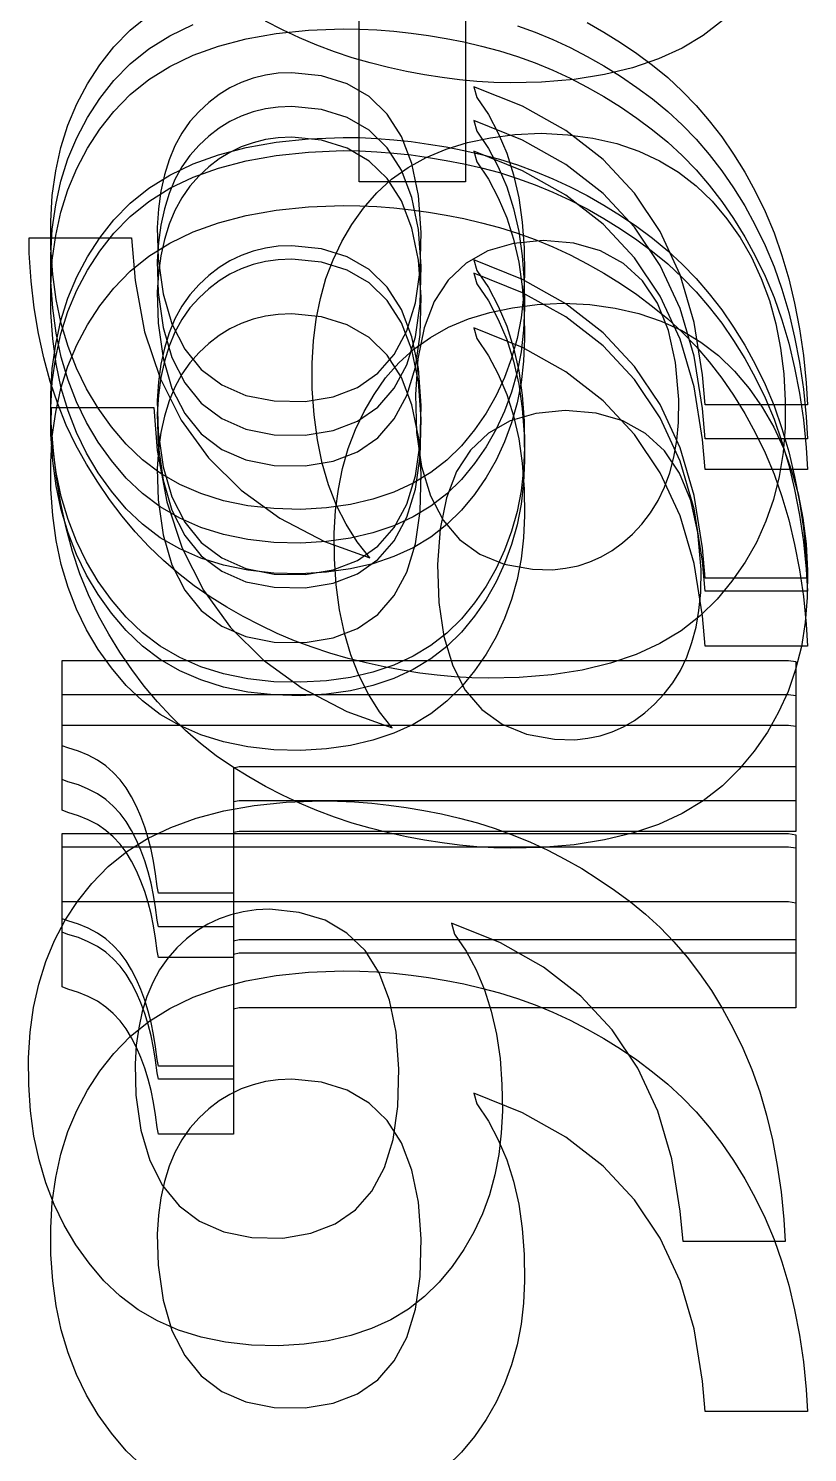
# Model space of a CAD drawing. Extents: x 1 to 47.7, y 0.2 to 35.
# Drawn here: x 38.2419 to 38.3141, y 18.7868 to 18.9189 of the extents above; entities that cross this region are included whole.
import ezdxf

# ---------------------------------------------------------------- set-up
doc = ezdxf.new("R2010")
doc.units = 0
doc.header["$MEASUREMENT"] = 0
for name, color, linetype in [('5_1___24__TARGET_LEDS___12', 7, 'CONTINUOUS'), ('6_2___8__INDEPENDENT_INPUT', 7, 'CONTINUOUS'), ('6_3___8__OPTOISO_INDEPENDE', 7, 'CONTINUOUS'), ('6_4___24__OPTOISO_INDEPEND', 7, 'CONTINUOUS'), ('6_5___8__INDEPENDENT_INPUT', 7, 'CONTINUOUS'), ('6_6___8__INDEPENDENT_INPUT', 7, 'CONTINUOUS'), ('6_7___8__OPTOISO_INDEPENDE', 7, 'CONTINUOUS'), ('6_8___8__OPTOISO_INDEPENDE', 7, 'CONTINUOUS')]:
    doc.layers.add(name, color=color, linetype=linetype)

msp = doc.modelspace()

# ---------------------------------------------------------------- linework, layer by layer
at = {"layer": '5_1___24__TARGET_LEDS___12'}
msp.add_lwpolyline([(38.28725, 18.91914), (38.2889, 18.91854), (38.29052, 18.91786), (38.29212, 18.91712), (38.2937, 18.9163), (38.29526, 18.91542), (38.29679, 18.91446), (38.29831, 18.91343), (38.29978, 18.91235), (38.30118, 18.9112), (38.30253, 18.90995), (38.30381, 18.90862), (38.30503, 18.90721), (38.30619, 18.9057), (38.30729, 18.90411), (38.30832, 18.90243), (38.30929, 18.90066), (38.31021, 18.89878), (38.31104, 18.8968), (38.31177, 18.89472), (38.31241, 18.89255), (38.31295, 18.89028), (38.3134, 18.88791), (38.31376, 18.88544), (38.31402, 18.88288), (38.31413, 18.88085), (38.31363, 18.88085), (38.31259, 18.88085), (38.31117, 18.88085), (38.30956, 18.88085), (38.30793, 18.88085), (38.30645, 18.88085), (38.3053, 18.88085), (38.30466, 18.88085), (38.30439, 18.88364), (38.30362, 18.8885), (38.30232, 18.89293), (38.30047, 18.89692), (38.29809, 18.90047), (38.29518, 18.9036), (38.29172, 18.90628), (38.28772, 18.90854), (38.28319, 18.91036), (38.28347, 18.90936), (38.28455, 18.90777), (38.28547, 18.90605), (38.28625, 18.90419), (38.28688, 18.90219), (38.28736, 18.90007), (38.28769, 18.8978), (38.28787, 18.8954), (38.28791, 18.89295), (38.28782, 18.8909), (38.28759, 18.88892), (38.28721, 18.88701), (38.2867, 18.88518), (38.28605, 18.88341), (38.28526, 18.88172), (38.28433, 18.88009), (38.28327, 18.87854), (38.28206, 18.87706), (38.28071, 18.87573), (38.27921, 18.87458), (38.27756, 18.87359), (38.27578, 18.87276), (38.27384, 18.87211), (38.27176, 18.87163), (38.26953, 18.87132), (38.26716, 18.87117), (38.26464, 18.87124), (38.26224, 18.8715), (38.25999, 18.87197), (38.25789, 18.87262), (38.25593, 18.87347), (38.25412, 18.87452), (38.25246, 18.87576), (38.25095, 18.8772), (38.24959, 18.87882), (38.24835, 18.88053), (38.24727, 18.88235), (38.24635, 18.88426), (38.24557, 18.88628), (38.24494, 18.8884), (38.24447, 18.89063), (38.24415, 18.89296), (38.24398, 18.89539), (38.24396, 18.89788), (38.24411, 18.90027), (38.24443, 18.90254), (38.24491, 18.90472), (38.24556, 18.90679), (38.24637, 18.90876), (38.24736, 18.91063), (38.24851, 18.91239), (38.24983, 18.91405), (38.25134, 18.91561), (38.25307, 18.917), (38.25501, 18.91821), (38.25716, 18.91925)], dxfattribs=at)
for points in [[(38.26632, 18.91166), (38.26507, 18.9116), (38.26387, 18.91143), (38.26273, 18.91115), (38.26163, 18.91076), (38.26058, 18.91025), (38.25958, 18.90963), (38.25862, 18.90891), (38.25772, 18.90807), (38.25687, 18.90711), (38.25612, 18.90605), (38.25548, 18.90487), (38.25494, 18.90358), (38.25451, 18.90218), (38.25418, 18.90066), (38.25396, 18.89904), (38.25384, 18.8973), (38.25393, 18.89441), (38.25439, 18.89116), (38.25521, 18.88837), (38.25639, 18.88603), (38.25792, 18.88414), (38.25982, 18.88271), (38.26207, 18.88173), (38.26467, 18.88121), (38.26755, 18.88117), (38.27016, 18.88161), (38.2724, 18.88248), (38.27429, 18.88378), (38.27581, 18.88553), (38.27698, 18.8877), (38.27778, 18.89031), (38.27822, 18.89336), (38.27831, 18.89685), (38.27806, 18.90026), (38.27746, 18.90323), (38.27649, 18.90575), (38.27517, 18.90782), (38.27349, 18.90945), (38.27146, 18.91063), (38.26907, 18.91137)], [(38.31307, 18.84728), (38.31107, 18.84728), (38.30576, 18.84728), (38.29816, 18.84728), (38.28929, 18.84728), (38.28015, 18.84728), (38.27179, 18.84728), (38.26521, 18.84728), (38.26143, 18.84728), (38.2609, 18.84717), (38.2609, 18.84632), (38.2609, 18.84484), (38.2609, 18.84297), (38.2609, 18.84092), (38.2609, 18.83893), (38.2609, 18.83723), (38.2609, 18.83604), (38.2609, 18.83559), (38.26064, 18.83559), (38.25992, 18.83559), (38.2589, 18.83559), (38.2577, 18.83559), (38.25647, 18.83559), (38.25534, 18.83559), (38.25446, 18.83559), (38.25395, 18.83559), (38.25383, 18.8362), (38.25369, 18.83738), (38.25351, 18.83852), (38.25328, 18.83962), (38.253, 18.84068), (38.25268, 18.8417), (38.25232, 18.84268), (38.25191, 18.84362), (38.25145, 18.84452), (38.25096, 18.84535), (38.25039, 18.8461), (38.24976, 18.84678), (38.24906, 18.84738), (38.24829, 18.84791), (38.24745, 18.84836), (38.24654, 18.84874), (38.24555, 18.84904), (38.24504, 18.84924), (38.24504, 18.84982), (38.24504, 18.85083), (38.24504, 18.85211), (38.24504, 18.8535), (38.24504, 18.85486), (38.24504, 18.85603), (38.24504, 18.85684), (38.24504, 18.85714), (38.24764, 18.85714), (38.25456, 18.85714), (38.26448, 18.85714), (38.27605, 18.85714), (38.28796, 18.85714), (38.29888, 18.85714), (38.30746, 18.85714), (38.31239, 18.85714), (38.31307, 18.85705), (38.31307, 18.85633), (38.31307, 18.85509), (38.31307, 18.85351), (38.31307, 18.85178), (38.31307, 18.8501), (38.31307, 18.84866), (38.31307, 18.84766)]]:
    msp.add_lwpolyline(points, close=True, dxfattribs=at)
at = {"layer": '6_2___8__INDEPENDENT_INPUT'}
for points in [[(38.27108, 18.90756), (38.27263, 18.90753), (38.2742, 18.90746), (38.27579, 18.90734), (38.27739, 18.90716), (38.279, 18.90694), (38.28063, 18.90666), (38.28227, 18.90634), (38.28392, 18.90596), (38.28559, 18.90552), (38.28725, 18.90499), (38.2889, 18.90439), (38.29052, 18.90372), (38.29212, 18.90297), (38.2937, 18.90216), (38.29526, 18.90127), (38.29679, 18.90031), (38.29831, 18.89929), (38.29978, 18.8982), (38.30118, 18.89705), (38.30253, 18.89581), (38.30381, 18.89448), (38.30503, 18.89306), (38.30619, 18.89155), (38.30729, 18.88996), (38.30832, 18.88828), (38.30929, 18.88651), (38.31021, 18.88463), (38.31104, 18.88265), (38.31177, 18.88057), (38.31241, 18.8784), (38.31295, 18.87613), (38.3134, 18.87376), (38.31376, 18.8713), (38.31402, 18.86874), (38.31413, 18.8667), (38.31363, 18.8667), (38.31259, 18.8667), (38.31117, 18.8667), (38.30956, 18.8667), (38.30793, 18.8667), (38.30645, 18.8667), (38.3053, 18.8667), (38.30466, 18.8667), (38.30439, 18.8695), (38.30362, 18.87436), (38.30232, 18.87878), (38.30047, 18.88277), (38.29809, 18.88633), (38.29518, 18.88945), (38.29172, 18.89214), (38.28772, 18.89439), (38.28319, 18.89621), (38.28347, 18.89521), (38.28455, 18.89362), (38.28547, 18.8919), (38.28625, 18.89004), (38.28688, 18.88805), (38.28736, 18.88592), (38.28769, 18.88366), (38.28787, 18.88126), (38.28791, 18.8788), (38.28782, 18.87675), (38.28759, 18.87478), (38.28721, 18.87287), (38.2867, 18.87103), (38.28605, 18.86927), (38.28526, 18.86757), (38.28433, 18.86595), (38.28327, 18.86439), (38.28206, 18.86292), (38.28071, 18.86159), (38.27921, 18.86043), (38.27756, 18.85944), (38.27578, 18.85862), (38.27384, 18.85797), (38.27176, 18.85748), (38.26953, 18.85717), (38.26716, 18.85702), (38.26464, 18.85709), (38.26224, 18.85736), (38.25999, 18.85782), (38.25789, 18.85848), (38.25593, 18.85933), (38.25412, 18.86037), (38.25246, 18.86162), (38.25095, 18.86305), (38.24959, 18.86468), (38.24835, 18.86639), (38.24727, 18.8682), (38.24635, 18.87011), (38.24557, 18.87213), (38.24494, 18.87426), (38.24447, 18.87648), (38.24415, 18.87881), (38.24398, 18.88124), (38.24396, 18.88374), (38.24411, 18.88612), (38.24443, 18.8884), (38.24491, 18.89057), (38.24556, 18.89265), (38.24637, 18.89461), (38.24736, 18.89648), (38.24851, 18.89824), (38.24983, 18.8999), (38.25134, 18.90146), (38.25307, 18.90285), (38.25501, 18.90407), (38.25716, 18.9051), (38.25952, 18.90595), (38.26209, 18.90662), (38.26488, 18.90711), (38.26787, 18.90743)], [(38.26632, 18.89751), (38.26507, 18.89745), (38.26387, 18.89728), (38.26273, 18.897), (38.26163, 18.89661), (38.26058, 18.8961), (38.25958, 18.89549), (38.25862, 18.89476), (38.25772, 18.89392), (38.25687, 18.89297), (38.25612, 18.8919), (38.25548, 18.89072), (38.25494, 18.88943), (38.25451, 18.88803), (38.25418, 18.88652), (38.25396, 18.88489), (38.25384, 18.88315), (38.25393, 18.88026), (38.25439, 18.87701), (38.25521, 18.87422), (38.25639, 18.87188), (38.25792, 18.87), (38.25982, 18.86856), (38.26207, 18.86759), (38.26467, 18.86707), (38.26755, 18.86702), (38.27016, 18.86746), (38.2724, 18.86833), (38.27429, 18.86964), (38.27581, 18.87138), (38.27698, 18.87356), (38.27778, 18.87617), (38.27822, 18.87921), (38.27831, 18.8827), (38.27806, 18.88611), (38.27746, 18.88908), (38.27649, 18.8916), (38.27517, 18.89367), (38.27349, 18.8953), (38.27146, 18.89648), (38.26907, 18.89722)], [(38.31307, 18.83314), (38.31107, 18.83314), (38.30576, 18.83314), (38.29816, 18.83314), (38.28929, 18.83314), (38.28015, 18.83314), (38.27179, 18.83314), (38.26521, 18.83314), (38.26143, 18.83314), (38.2609, 18.83302), (38.2609, 18.83217), (38.2609, 18.8307), (38.2609, 18.82882), (38.2609, 18.82678), (38.2609, 18.82479), (38.2609, 18.82308), (38.2609, 18.82189), (38.2609, 18.82145), (38.26064, 18.82145), (38.25992, 18.82145), (38.2589, 18.82145), (38.2577, 18.82145), (38.25647, 18.82145), (38.25534, 18.82145), (38.25446, 18.82145), (38.25395, 18.82145), (38.25383, 18.82205), (38.25369, 18.82323), (38.25351, 18.82438), (38.25328, 18.82548), (38.253, 18.82654), (38.25268, 18.82756), (38.25232, 18.82854), (38.25191, 18.82947), (38.25145, 18.83037), (38.25096, 18.8312), (38.25039, 18.83195), (38.24976, 18.83263), (38.24906, 18.83323), (38.24829, 18.83376), (38.24745, 18.83421), (38.24654, 18.83459), (38.24555, 18.83489), (38.24504, 18.83509), (38.24504, 18.83567), (38.24504, 18.83668), (38.24504, 18.83796), (38.24504, 18.83936), (38.24504, 18.84072), (38.24504, 18.84188), (38.24504, 18.84269), (38.24504, 18.843), (38.24764, 18.843), (38.25456, 18.843), (38.26448, 18.843), (38.27605, 18.843), (38.28796, 18.843), (38.29888, 18.843), (38.30746, 18.843), (38.31239, 18.843), (38.31307, 18.8429), (38.31307, 18.84218), (38.31307, 18.84094), (38.31307, 18.83936), (38.31307, 18.83763), (38.31307, 18.83595), (38.31307, 18.83452), (38.31307, 18.83351)]]:
    msp.add_lwpolyline(points, close=True, dxfattribs=at)
at = {"layer": '6_3___8__OPTOISO_INDEPENDE'}
for points in [[(38.28943, 18.90917), (38.29191, 18.90904), (38.29425, 18.90872), (38.29645, 18.90821), (38.29851, 18.90751), (38.30042, 18.90663), (38.30219, 18.90557), (38.30382, 18.90431), (38.30531, 18.90287), (38.30667, 18.90125), (38.30789, 18.89952), (38.30895, 18.89767), (38.30986, 18.89572), (38.31061, 18.89366), (38.31121, 18.8915), (38.31165, 18.88923), (38.31195, 18.88685), (38.31208, 18.88436), (38.31206, 18.8819), (38.31187, 18.87958), (38.31151, 18.87736), (38.31098, 18.87522), (38.31028, 18.87319), (38.3094, 18.87124), (38.30836, 18.86939), (38.30714, 18.86763), (38.30575, 18.86597), (38.30419, 18.86441), (38.30242, 18.86304), (38.30044, 18.86185), (38.29826, 18.86085), (38.29586, 18.86003), (38.29325, 18.8594), (38.29043, 18.85896), (38.28741, 18.8587), (38.28458, 18.85863), (38.28301, 18.85867), (38.28142, 18.85876), (38.27981, 18.85891), (38.27819, 18.85912), (38.27655, 18.85938), (38.2749, 18.85969), (38.27323, 18.86006), (38.27154, 18.86048), (38.26986, 18.86096), (38.26821, 18.86151), (38.26658, 18.86212), (38.26497, 18.8628), (38.26339, 18.86355), (38.26182, 18.86436), (38.26028, 18.86524), (38.25876, 18.86619), (38.25726, 18.86721), (38.2558, 18.86834), (38.25441, 18.86956), (38.25307, 18.87085), (38.2518, 18.87222), (38.25058, 18.87367), (38.24942, 18.8752), (38.24832, 18.87681), (38.24728, 18.87849), (38.2463, 18.88026), (38.24541, 18.88212), (38.24461, 18.88409), (38.24392, 18.88616), (38.24332, 18.88834), (38.24283, 18.89061), (38.24244, 18.89299), (38.24214, 18.89547), (38.24195, 18.89806), (38.24197, 18.89949), (38.24261, 18.89949), (38.24376, 18.89949), (38.24524, 18.89949), (38.24687, 18.89949), (38.24849, 18.89949), (38.24991, 18.89949), (38.25096, 18.89949), (38.25146, 18.89949), (38.25179, 18.89553), (38.25267, 18.89077), (38.2541, 18.88645), (38.25607, 18.88256), (38.25858, 18.87909), (38.26163, 18.87607), (38.26522, 18.87347), (38.26936, 18.87131), (38.27356, 18.86981), (38.27239, 18.87129), (38.27136, 18.87291), (38.27047, 18.87467), (38.26973, 18.87656), (38.26914, 18.87859), (38.26869, 18.88075), (38.26838, 18.88305), (38.26822, 18.88548), (38.2682, 18.88786), (38.26832, 18.88994), (38.26857, 18.89194), (38.26897, 18.89386), (38.26949, 18.89569), (38.27016, 18.89745), (38.27095, 18.89913), (38.27189, 18.90072), (38.27296, 18.90224), (38.27419, 18.90365), (38.27557, 18.90491), (38.27711, 18.906), (38.27879, 18.90694), (38.28062, 18.90771), (38.2826, 18.90832), (38.28473, 18.90876), (38.28701, 18.90905)], [(38.28962, 18.89922), (38.28688, 18.89895), (38.28451, 18.89826), (38.28249, 18.89713), (38.28083, 18.89556), (38.27953, 18.89356), (38.27859, 18.89113), (38.27801, 18.88826), (38.27778, 18.88496), (38.27789, 18.88141), (38.27835, 18.87826), (38.27917, 18.87556), (38.28035, 18.8733), (38.28188, 18.87149), (38.28377, 18.87013), (38.28602, 18.86921), (38.28863, 18.86874), (38.29051, 18.8687), (38.29171, 18.86883), (38.29286, 18.86907), (38.29396, 18.86943), (38.29502, 18.8699), (38.29603, 18.87048), (38.29699, 18.87119), (38.2979, 18.87201), (38.29878, 18.87294), (38.29959, 18.87397), (38.30029, 18.87511), (38.30088, 18.87635), (38.30137, 18.8777), (38.30174, 18.87914), (38.30202, 18.88069), (38.30218, 18.88235), (38.30222, 18.88448), (38.30191, 18.88792), (38.30125, 18.89089), (38.30022, 18.89342), (38.29883, 18.89549), (38.29707, 18.8971), (38.29495, 18.89826), (38.29247, 18.89897)], [(38.26902, 18.84727), (38.27057, 18.84724), (38.27214, 18.84717), (38.27373, 18.84705), (38.27533, 18.84687), (38.27694, 18.84665), (38.27856, 18.84637), (38.28021, 18.84605), (38.28186, 18.84567), (38.28353, 18.84523), (38.28519, 18.8447), (38.28684, 18.8441), (38.28846, 18.84343), (38.29006, 18.84268), (38.29164, 18.84187), (38.2932, 18.84098), (38.29473, 18.84002), (38.29624, 18.839), (38.29772, 18.83791), (38.29912, 18.83676), (38.30047, 18.83552), (38.30175, 18.83419), (38.30297, 18.83277), (38.30413, 18.83126), (38.30523, 18.82967), (38.30626, 18.82799), (38.30723, 18.82622), (38.30815, 18.82434), (38.30898, 18.82236), (38.30971, 18.82029), (38.31035, 18.81811), (38.31089, 18.81584), (38.31134, 18.81347), (38.3117, 18.81101), (38.31196, 18.80845), (38.31207, 18.80641), (38.31157, 18.80641), (38.31052, 18.80641), (38.30911, 18.80641), (38.3075, 18.80641), (38.30586, 18.80641), (38.30439, 18.80641), (38.30324, 18.80641), (38.3026, 18.80641), (38.30233, 18.80921), (38.30156, 18.81407), (38.30025, 18.81849), (38.29841, 18.82248), (38.29603, 18.82604), (38.29311, 18.82916), (38.28966, 18.83185), (38.28566, 18.8341), (38.28113, 18.83592), (38.28141, 18.83492), (38.28249, 18.83333), (38.28341, 18.83161), (38.28419, 18.82975), (38.28482, 18.82776), (38.2853, 18.82563), (38.28563, 18.82337), (38.28581, 18.82097), (38.28585, 18.81851), (38.28575, 18.81646), (38.28552, 18.81449), (38.28515, 18.81258), (38.28464, 18.81074), (38.28399, 18.80898), (38.2832, 18.80728), (38.28227, 18.80566), (38.2812, 18.8041), (38.28, 18.80263), (38.27864, 18.8013), (38.27715, 18.80014), (38.2755, 18.79915), (38.27371, 18.79833), (38.27178, 18.79768), (38.2697, 18.79719), (38.26747, 18.79688), (38.2651, 18.79674), (38.26258, 18.7968), (38.26018, 18.79707), (38.25793, 18.79753), (38.25582, 18.79819), (38.25387, 18.79904), (38.25206, 18.80008), (38.2504, 18.80133), (38.24889, 18.80276), (38.24753, 18.80439), (38.24629, 18.8061), (38.24521, 18.80791), (38.24428, 18.80983), (38.24351, 18.81184), (38.24288, 18.81397), (38.24241, 18.81619), (38.24209, 18.81852), (38.24192, 18.82095), (38.2419, 18.82345), (38.24205, 18.82583), (38.24236, 18.82811), (38.24285, 18.83028), (38.2435, 18.83236), (38.24431, 18.83433), (38.2453, 18.83619), (38.24645, 18.83795), (38.24777, 18.83961), (38.24928, 18.84117), (38.25101, 18.84256), (38.25295, 18.84378), (38.2551, 18.84481), (38.25746, 18.84566), (38.26003, 18.84633), (38.26282, 18.84683), (38.26581, 18.84714)], [(38.26426, 18.83722), (38.26301, 18.83716), (38.26181, 18.83699), (38.26067, 18.83671), (38.25957, 18.83632), (38.25852, 18.83582), (38.25752, 18.8352), (38.25656, 18.83447), (38.25566, 18.83363), (38.25481, 18.83268), (38.25406, 18.83161), (38.25342, 18.83043), (38.25288, 18.82914), (38.25244, 18.82774), (38.25212, 18.82623), (38.2519, 18.8246), (38.25178, 18.82286), (38.25187, 18.81997), (38.25233, 18.81672), (38.25315, 18.81393), (38.25433, 18.81159), (38.25586, 18.80971), (38.25775, 18.80828), (38.26001, 18.8073), (38.26261, 18.80678), (38.26549, 18.80673), (38.2681, 18.80717), (38.27034, 18.80804), (38.27223, 18.80935), (38.27375, 18.81109), (38.27491, 18.81327), (38.27572, 18.81588), (38.27616, 18.81892), (38.27625, 18.82241), (38.276, 18.82582), (38.27539, 18.82879), (38.27443, 18.83131), (38.27311, 18.83338), (38.27143, 18.83501), (38.2694, 18.83619), (38.267, 18.83693)]]:
    msp.add_lwpolyline(points, close=True, dxfattribs=at)
at = {"layer": '6_4___24__OPTOISO_INDEPEND'}
for points in [[(38.28244, 18.90468), (38.27258, 18.90468), (38.27258, 18.92821), (38.28244, 18.92821), (38.28244, 18.90468)], [(38.25246, 18.78557), (38.25095, 18.787), (38.24959, 18.78863), (38.24835, 18.79034), (38.24727, 18.79215), (38.24635, 18.79406), (38.24557, 18.79608), (38.24494, 18.79821), (38.24447, 18.80043), (38.24415, 18.80276), (38.24398, 18.80519), (38.24396, 18.80769), (38.24411, 18.81007), (38.24443, 18.81235), (38.24491, 18.81452), (38.24556, 18.8166), (38.24637, 18.81856), (38.24736, 18.82043), (38.24851, 18.82219), (38.24983, 18.82385), (38.25134, 18.82541), (38.25307, 18.8268), (38.25501, 18.82802), (38.25716, 18.82905), (38.25952, 18.8299), (38.26209, 18.83057), (38.26488, 18.83106), (38.26787, 18.83138), (38.27108, 18.83151), (38.27263, 18.83148), (38.2742, 18.83141), (38.27579, 18.83129), (38.27739, 18.83111), (38.279, 18.83089), (38.28063, 18.83061), (38.28227, 18.83029), (38.28392, 18.82991), (38.28559, 18.82947), (38.28725, 18.82894), (38.2889, 18.82834), (38.29052, 18.82767), (38.29212, 18.82692), (38.2937, 18.82611), (38.29526, 18.82522), (38.29679, 18.82426), (38.29831, 18.82324), (38.29978, 18.82215), (38.30118, 18.821), (38.30253, 18.81976), (38.30381, 18.81843), (38.30503, 18.81701), (38.30619, 18.8155), (38.30729, 18.81391), (38.30832, 18.81223), (38.30929, 18.81046), (38.31021, 18.80858), (38.31104, 18.8066), (38.31177, 18.80452), (38.31241, 18.80235), (38.31295, 18.80008), (38.3134, 18.79771), (38.31376, 18.79525), (38.31402, 18.79269), (38.31413, 18.79065), (38.31363, 18.79065), (38.31259, 18.79065), (38.31117, 18.79065), (38.30956, 18.79065), (38.30793, 18.79065), (38.30645, 18.79065), (38.3053, 18.79065), (38.30466, 18.79065), (38.30439, 18.79345), (38.30362, 18.79831), (38.30232, 18.80273), (38.30047, 18.80672), (38.29809, 18.81028), (38.29518, 18.8134), (38.29172, 18.81609), (38.28772, 18.81834), (38.28319, 18.82016), (38.28347, 18.81916), (38.28455, 18.81757), (38.28547, 18.81585), (38.28625, 18.81399), (38.28688, 18.812), (38.28736, 18.80987), (38.28769, 18.80761), (38.28787, 18.80521), (38.28791, 18.80275), (38.28782, 18.8007), (38.28759, 18.79873), (38.28721, 18.79682), (38.2867, 18.79498), (38.28605, 18.79322), (38.28526, 18.79152), (38.28433, 18.7899), (38.28327, 18.78834), (38.28206, 18.78687), (38.28071, 18.78554)]]:
    msp.add_lwpolyline(points, dxfattribs=at)
for points in [[(38.29149, 18.89341), (38.29397, 18.89328), (38.29632, 18.89296), (38.29851, 18.89245), (38.30057, 18.89175), (38.30248, 18.89087), (38.30426, 18.88981), (38.30589, 18.88855), (38.30737, 18.88711), (38.30873, 18.88549), (38.30995, 18.88376), (38.31101, 18.88191), (38.31192, 18.87996), (38.31267, 18.8779), (38.31327, 18.87574), (38.31372, 18.87347), (38.31401, 18.87109), (38.31414, 18.8686), (38.31412, 18.86614), (38.31393, 18.86382), (38.31357, 18.86159), (38.31304, 18.85946), (38.31234, 18.85742), (38.31146, 18.85548), (38.31042, 18.85363), (38.3092, 18.85187), (38.30781, 18.85021), (38.30625, 18.84865), (38.30448, 18.84728), (38.30251, 18.84609), (38.30032, 18.84509), (38.29792, 18.84427), (38.29531, 18.84364), (38.2925, 18.8432), (38.28947, 18.84294), (38.28664, 18.84287), (38.28507, 18.84291), (38.28348, 18.843), (38.28188, 18.84315), (38.28025, 18.84336), (38.27861, 18.84362), (38.27696, 18.84393), (38.27529, 18.8443), (38.2736, 18.84472), (38.27192, 18.8452), (38.27027, 18.84575), (38.26864, 18.84636), (38.26703, 18.84704), (38.26545, 18.84779), (38.26388, 18.8486), (38.26234, 18.84948), (38.26082, 18.85043), (38.25932, 18.85145), (38.25786, 18.85258), (38.25647, 18.8538), (38.25514, 18.85509), (38.25386, 18.85646), (38.25264, 18.85791), (38.25148, 18.85944), (38.25038, 18.86105), (38.24934, 18.86273), (38.24836, 18.8645), (38.24747, 18.86636), (38.24667, 18.86833), (38.24598, 18.8704), (38.24539, 18.87258), (38.24489, 18.87485), (38.2445, 18.87723), (38.24421, 18.87971), (38.24401, 18.88229), (38.24403, 18.88373), (38.24467, 18.88373), (38.24582, 18.88373), (38.2473, 18.88373), (38.24894, 18.88373), (38.25055, 18.88373), (38.25197, 18.88373), (38.25302, 18.88373), (38.25352, 18.88373), (38.25385, 18.87977), (38.25474, 18.87501), (38.25616, 18.87069), (38.25813, 18.86679), (38.26064, 18.86333), (38.26369, 18.86031), (38.26728, 18.85771), (38.27142, 18.85555), (38.27562, 18.85404), (38.27445, 18.85553), (38.27342, 18.85715), (38.27254, 18.85891), (38.27179, 18.8608), (38.2712, 18.86283), (38.27075, 18.86499), (38.27044, 18.86729), (38.27028, 18.86972), (38.27026, 18.8721), (38.27038, 18.87418), (38.27064, 18.87618), (38.27103, 18.8781), (38.27155, 18.87993), (38.27222, 18.88169), (38.27302, 18.88337), (38.27395, 18.88496), (38.27502, 18.88648), (38.27625, 18.88789), (38.27764, 18.88915), (38.27917, 18.89024), (38.28085, 18.89118), (38.28269, 18.89195), (38.28467, 18.89256), (38.28679, 18.893), (38.28907, 18.89329)], [(38.29168, 18.88346), (38.28895, 18.88319), (38.28657, 18.8825), (38.28455, 18.88136), (38.28289, 18.8798), (38.28159, 18.8778), (38.28065, 18.87537), (38.28007, 18.8725), (38.27984, 18.8692), (38.27995, 18.86565), (38.28042, 18.8625), (38.28124, 18.8598), (38.28241, 18.85754), (38.28394, 18.85573), (38.28583, 18.85437), (38.28808, 18.85345), (38.29069, 18.85298), (38.29257, 18.85294), (38.29377, 18.85307), (38.29492, 18.85331), (38.29602, 18.85366), (38.29708, 18.85414), (38.29809, 18.85472), (38.29905, 18.85543), (38.29996, 18.85624), (38.30084, 18.85718), (38.30165, 18.85821), (38.30235, 18.85935), (38.30294, 18.86059), (38.30343, 18.86194), (38.30381, 18.86338), (38.30408, 18.86493), (38.30424, 18.86658), (38.30428, 18.86872), (38.30397, 18.87216), (38.30331, 18.87513), (38.30228, 18.87766), (38.30089, 18.87973), (38.29913, 18.88134), (38.29701, 18.8825), (38.29453, 18.88321)], [(38.26632, 18.82146), (38.26507, 18.8214), (38.26387, 18.82123), (38.26273, 18.82095), (38.26163, 18.82056), (38.26058, 18.82005), (38.25958, 18.81944), (38.25862, 18.81871), (38.25772, 18.81787), (38.25687, 18.81692), (38.25612, 18.81585), (38.25548, 18.81467), (38.25494, 18.81338), (38.25451, 18.81198), (38.25418, 18.81047), (38.25396, 18.80884), (38.25384, 18.8071), (38.25393, 18.80421), (38.25439, 18.80096), (38.25521, 18.79817), (38.25639, 18.79583), (38.25792, 18.79395), (38.25982, 18.79251), (38.26207, 18.79154), (38.26467, 18.79102), (38.26755, 18.79097), (38.27016, 18.79141), (38.2724, 18.79228), (38.27429, 18.79359), (38.27581, 18.79533), (38.27698, 18.79751), (38.27778, 18.80012), (38.27822, 18.80316), (38.27831, 18.80665), (38.27806, 18.81006), (38.27746, 18.81303), (38.27649, 18.81555), (38.27517, 18.81762), (38.27349, 18.81925), (38.27146, 18.82043), (38.26907, 18.82117)]]:
    msp.add_lwpolyline(points, close=True, dxfattribs=at)
at = {"layer": '6_5___8__INDEPENDENT_INPUT'}
for points in [[(38.27108, 18.90879), (38.27263, 18.90877), (38.2742, 18.90869), (38.27579, 18.90857), (38.27739, 18.9084), (38.279, 18.90817), (38.28063, 18.9079), (38.28227, 18.90757), (38.28392, 18.9072), (38.28559, 18.90676), (38.28725, 18.90623), (38.2889, 18.90562), (38.29052, 18.90495), (38.29212, 18.90421), (38.2937, 18.90339), (38.29526, 18.9025), (38.29679, 18.90155), (38.29831, 18.90052), (38.29978, 18.89944), (38.30118, 18.89828), (38.30253, 18.89704), (38.30381, 18.89571), (38.30503, 18.89429), (38.30619, 18.89279), (38.30729, 18.8912), (38.30832, 18.88951), (38.30929, 18.88775), (38.31021, 18.88587), (38.31104, 18.88389), (38.31177, 18.88181), (38.31241, 18.87963), (38.31295, 18.87736), (38.3134, 18.875), (38.31376, 18.87253), (38.31402, 18.86997), (38.31413, 18.86793), (38.31363, 18.86793), (38.31259, 18.86793), (38.31117, 18.86793), (38.30956, 18.86793), (38.30793, 18.86793), (38.30645, 18.86793), (38.3053, 18.86793), (38.30466, 18.86793), (38.30439, 18.87073), (38.30362, 18.87559), (38.30232, 18.88001), (38.30047, 18.88401), (38.29809, 18.88756), (38.29518, 18.89068), (38.29172, 18.89337), (38.28772, 18.89562), (38.28319, 18.89744), (38.28347, 18.89645), (38.28455, 18.89486), (38.28547, 18.89313), (38.28625, 18.89128), (38.28688, 18.88928), (38.28736, 18.88715), (38.28769, 18.88489), (38.28787, 18.88249), (38.28791, 18.88004), (38.28782, 18.87799), (38.28759, 18.87601), (38.28721, 18.8741), (38.2867, 18.87227), (38.28605, 18.8705), (38.28526, 18.8688), (38.28433, 18.86718), (38.28327, 18.86563), (38.28206, 18.86415), (38.28071, 18.86282), (38.27921, 18.86166), (38.27756, 18.86067), (38.27578, 18.85985), (38.27384, 18.8592), (38.27176, 18.85872), (38.26953, 18.8584), (38.26716, 18.85826), (38.26464, 18.85832), (38.26224, 18.85859), (38.25999, 18.85905), (38.25789, 18.85971), (38.25593, 18.86056), (38.25412, 18.86161), (38.25246, 18.86285), (38.25095, 18.86429), (38.24959, 18.86591), (38.24835, 18.86762), (38.24727, 18.86943), (38.24635, 18.87135), (38.24557, 18.87337), (38.24494, 18.87549), (38.24447, 18.87772), (38.24415, 18.88004), (38.24398, 18.88248), (38.24396, 18.88497), (38.24411, 18.88735), (38.24443, 18.88963), (38.24491, 18.89181), (38.24556, 18.89388), (38.24637, 18.89585), (38.24736, 18.89771), (38.24851, 18.89948), (38.24983, 18.90114), (38.25134, 18.90269), (38.25307, 18.90409), (38.25501, 18.9053), (38.25716, 18.90633), (38.25952, 18.90718), (38.26209, 18.90786), (38.26488, 18.90835), (38.26787, 18.90866)], [(38.26632, 18.89874), (38.26507, 18.89869), (38.26387, 18.89852), (38.26273, 18.89824), (38.26163, 18.89784), (38.26058, 18.89734), (38.25958, 18.89672), (38.25862, 18.89599), (38.25772, 18.89515), (38.25687, 18.8942), (38.25612, 18.89313), (38.25548, 18.89196), (38.25494, 18.89067), (38.25451, 18.88926), (38.25418, 18.88775), (38.25396, 18.88612), (38.25384, 18.88439), (38.25393, 18.88149), (38.25439, 18.87825), (38.25521, 18.87545), (38.25639, 18.87311), (38.25792, 18.87123), (38.25982, 18.8698), (38.26207, 18.86882), (38.26467, 18.8683), (38.26755, 18.86826), (38.27016, 18.86869), (38.2724, 18.86957), (38.27429, 18.87087), (38.27581, 18.87261), (38.27698, 18.87479), (38.27778, 18.8774), (38.27822, 18.88045), (38.27831, 18.88393), (38.27806, 18.88735), (38.27746, 18.89031), (38.27649, 18.89283), (38.27517, 18.89491), (38.27349, 18.89653), (38.27146, 18.89772), (38.26907, 18.89845)], [(38.31307, 18.83437), (38.31107, 18.83437), (38.30576, 18.83437), (38.29816, 18.83437), (38.28929, 18.83437), (38.28015, 18.83437), (38.27179, 18.83437), (38.26521, 18.83437), (38.26143, 18.83437), (38.2609, 18.83425), (38.2609, 18.83341), (38.2609, 18.83193), (38.2609, 18.83006), (38.2609, 18.82801), (38.2609, 18.82602), (38.2609, 18.82432), (38.2609, 18.82313), (38.2609, 18.82268), (38.26064, 18.82268), (38.25992, 18.82268), (38.2589, 18.82268), (38.2577, 18.82268), (38.25647, 18.82268), (38.25534, 18.82268), (38.25446, 18.82268), (38.25395, 18.82268), (38.25383, 18.82329), (38.25369, 18.82447), (38.25351, 18.82561), (38.25328, 18.82671), (38.253, 18.82777), (38.25268, 18.82879), (38.25232, 18.82977), (38.25191, 18.83071), (38.25145, 18.8316), (38.25096, 18.83243), (38.25039, 18.83319), (38.24976, 18.83386), (38.24906, 18.83447), (38.24829, 18.83499), (38.24745, 18.83545), (38.24654, 18.83582), (38.24555, 18.83613), (38.24504, 18.83633), (38.24504, 18.83691), (38.24504, 18.83791), (38.24504, 18.83919), (38.24504, 18.84059), (38.24504, 18.84195), (38.24504, 18.84311), (38.24504, 18.84393), (38.24504, 18.84423), (38.24764, 18.84423), (38.25456, 18.84423), (38.26448, 18.84423), (38.27605, 18.84423), (38.28796, 18.84423), (38.29888, 18.84423), (38.30746, 18.84423), (38.31239, 18.84423), (38.31307, 18.84413), (38.31307, 18.84342), (38.31307, 18.84217), (38.31307, 18.84059), (38.31307, 18.83887), (38.31307, 18.83719), (38.31307, 18.83575), (38.31307, 18.83475)]]:
    msp.add_lwpolyline(points, close=True, dxfattribs=at)
at = {"layer": '6_6___8__INDEPENDENT_INPUT'}
msp.add_lwpolyline([(38.30625, 18.91962), (38.30448, 18.91825), (38.30251, 18.91706), (38.30032, 18.91606), (38.29792, 18.91524), (38.29531, 18.91461), (38.2925, 18.91417), (38.28947, 18.91391), (38.28664, 18.91384), (38.28507, 18.91388), (38.28348, 18.91397), (38.28188, 18.91412), (38.28025, 18.91433), (38.27861, 18.91459), (38.27696, 18.9149), (38.27529, 18.91527), (38.2736, 18.91569), (38.27192, 18.91617), (38.27027, 18.91672), (38.26864, 18.91733), (38.26703, 18.91801), (38.26545, 18.91876), (38.26388, 18.91957)], dxfattribs=at)
for points in [[(38.27108, 18.90248), (38.27263, 18.90245), (38.2742, 18.90238), (38.27579, 18.90226), (38.27739, 18.90208), (38.279, 18.90186), (38.28063, 18.90158), (38.28227, 18.90126), (38.28392, 18.90088), (38.28559, 18.90044), (38.28725, 18.89991), (38.2889, 18.89931), (38.29052, 18.89864), (38.29212, 18.89789), (38.2937, 18.89708), (38.29526, 18.89619), (38.29679, 18.89523), (38.29831, 18.89421), (38.29978, 18.89312), (38.30118, 18.89197), (38.30253, 18.89073), (38.30381, 18.8894), (38.30503, 18.88798), (38.30619, 18.88647), (38.30729, 18.88488), (38.30832, 18.8832), (38.30929, 18.88143), (38.31021, 18.87955), (38.31104, 18.87757), (38.31177, 18.87549), (38.31241, 18.87332), (38.31295, 18.87105), (38.3134, 18.86868), (38.31376, 18.86622), (38.31402, 18.86366), (38.31413, 18.86162), (38.31363, 18.86162), (38.31259, 18.86162), (38.31117, 18.86162), (38.30956, 18.86162), (38.30793, 18.86162), (38.30645, 18.86162), (38.3053, 18.86162), (38.30466, 18.86162), (38.30439, 18.86442), (38.30362, 18.86928), (38.30232, 18.8737), (38.30047, 18.87769), (38.29809, 18.88125), (38.29518, 18.88437), (38.29172, 18.88706), (38.28772, 18.88931), (38.28319, 18.89113), (38.28347, 18.89013), (38.28455, 18.88854), (38.28547, 18.88682), (38.28625, 18.88496), (38.28688, 18.88297), (38.28736, 18.88084), (38.28769, 18.87858), (38.28787, 18.87618), (38.28791, 18.87372), (38.28782, 18.87167), (38.28759, 18.8697), (38.28721, 18.86779), (38.2867, 18.86595), (38.28605, 18.86419), (38.28526, 18.86249), (38.28433, 18.86087), (38.28327, 18.85931), (38.28206, 18.85784), (38.28071, 18.85651), (38.27921, 18.85535), (38.27756, 18.85436), (38.27578, 18.85354), (38.27384, 18.85289), (38.27176, 18.8524), (38.26953, 18.85209), (38.26716, 18.85194), (38.26464, 18.85201), (38.26224, 18.85228), (38.25999, 18.85274), (38.25789, 18.8534), (38.25593, 18.85425), (38.25412, 18.85529), (38.25246, 18.85654), (38.25095, 18.85797), (38.24959, 18.8596), (38.24835, 18.86131), (38.24727, 18.86312), (38.24635, 18.86503), (38.24557, 18.86705), (38.24494, 18.86918), (38.24447, 18.8714), (38.24415, 18.87373), (38.24398, 18.87616), (38.24396, 18.87866), (38.24411, 18.88104), (38.24443, 18.88332), (38.24491, 18.88549), (38.24556, 18.88757), (38.24637, 18.88954), (38.24736, 18.8914), (38.24851, 18.89316), (38.24983, 18.89482), (38.25134, 18.89638), (38.25307, 18.89777), (38.25501, 18.89899), (38.25716, 18.90002), (38.25952, 18.90087), (38.26209, 18.90154), (38.26488, 18.90204), (38.26787, 18.90235)], [(38.26632, 18.89243), (38.26507, 18.89237), (38.26387, 18.8922), (38.26273, 18.89192), (38.26163, 18.89153), (38.26058, 18.89103), (38.25958, 18.89041), (38.25862, 18.88968), (38.25772, 18.88884), (38.25687, 18.88789), (38.25612, 18.88682), (38.25548, 18.88564), (38.25494, 18.88435), (38.25451, 18.88295), (38.25418, 18.88144), (38.25396, 18.87981), (38.25384, 18.87807), (38.25393, 18.87518), (38.25439, 18.87193), (38.25521, 18.86914), (38.25639, 18.8668), (38.25792, 18.86492), (38.25982, 18.86348), (38.26207, 18.86251), (38.26467, 18.86199), (38.26755, 18.86194), (38.27016, 18.86238), (38.2724, 18.86325), (38.27429, 18.86456), (38.27581, 18.8663), (38.27698, 18.86848), (38.27778, 18.87109), (38.27822, 18.87413), (38.27831, 18.87762), (38.27806, 18.88103), (38.27746, 18.884), (38.27649, 18.88652), (38.27517, 18.88859), (38.27349, 18.89022), (38.27146, 18.8914), (38.26907, 18.89214)], [(38.31307, 18.82806), (38.31107, 18.82806), (38.30576, 18.82806), (38.29816, 18.82806), (38.28929, 18.82806), (38.28015, 18.82806), (38.27179, 18.82806), (38.26521, 18.82806), (38.26143, 18.82806), (38.2609, 18.82794), (38.2609, 18.82709), (38.2609, 18.82562), (38.2609, 18.82374), (38.2609, 18.8217), (38.2609, 18.81971), (38.2609, 18.818), (38.2609, 18.81681), (38.2609, 18.81637), (38.26064, 18.81637), (38.25992, 18.81637), (38.2589, 18.81637), (38.2577, 18.81637), (38.25647, 18.81637), (38.25534, 18.81637), (38.25446, 18.81637), (38.25395, 18.81637), (38.25383, 18.81697), (38.25369, 18.81815), (38.25351, 18.8193), (38.25328, 18.8204), (38.253, 18.82146), (38.25268, 18.82248), (38.25232, 18.82346), (38.25191, 18.82439), (38.25145, 18.82529), (38.25096, 18.82612), (38.25039, 18.82687), (38.24976, 18.82755), (38.24906, 18.82815), (38.24829, 18.82868), (38.24745, 18.82913), (38.24654, 18.82951), (38.24555, 18.82981), (38.24504, 18.83002), (38.24504, 18.83059), (38.24504, 18.8316), (38.24504, 18.83288), (38.24504, 18.83428), (38.24504, 18.83564), (38.24504, 18.8368), (38.24504, 18.83761), (38.24504, 18.83792), (38.24764, 18.83792), (38.25456, 18.83792), (38.26448, 18.83792), (38.27605, 18.83792), (38.28796, 18.83792), (38.29888, 18.83792), (38.30746, 18.83792), (38.31239, 18.83792), (38.31307, 18.83782), (38.31307, 18.8371), (38.31307, 18.83586), (38.31307, 18.83428), (38.31307, 18.83255), (38.31307, 18.83088), (38.31307, 18.82944), (38.31307, 18.82843)]]:
    msp.add_lwpolyline(points, close=True, dxfattribs=at)
at = {"layer": '6_7___8__OPTOISO_INDEPENDE'}
msp.add_lwpolyline([(38.2937, 18.91944), (38.29526, 18.91855), (38.29679, 18.91759), (38.29831, 18.91657), (38.29978, 18.91548), (38.30118, 18.91433), (38.30253, 18.91309), (38.30381, 18.91176), (38.30503, 18.91034), (38.30619, 18.90883), (38.30729, 18.90724), (38.30832, 18.90556), (38.30929, 18.90379), (38.31021, 18.90191), (38.31104, 18.89993), (38.31177, 18.89785), (38.31241, 18.89568), (38.31295, 18.89341), (38.3134, 18.89104), (38.31376, 18.88858), (38.31402, 18.88602), (38.31413, 18.88398), (38.31363, 18.88398), (38.31259, 18.88398), (38.31117, 18.88398), (38.30956, 18.88398), (38.30793, 18.88398), (38.30645, 18.88398), (38.3053, 18.88398), (38.30466, 18.88398), (38.30439, 18.88678), (38.30362, 18.89164), (38.30232, 18.89606), (38.30047, 18.90005), (38.29809, 18.90361), (38.29518, 18.90673), (38.29172, 18.90942), (38.28772, 18.91167), (38.28319, 18.91349), (38.28347, 18.91249), (38.28455, 18.9109), (38.28547, 18.90918), (38.28625, 18.90732), (38.28688, 18.90533), (38.28736, 18.9032), (38.28769, 18.90094), (38.28787, 18.89854), (38.28791, 18.89608), (38.28782, 18.89403), (38.28759, 18.89205), (38.28721, 18.89015), (38.2867, 18.88831), (38.28605, 18.88654), (38.28526, 18.88485), (38.28433, 18.88323), (38.28327, 18.88167), (38.28206, 18.8802), (38.28071, 18.87887), (38.27921, 18.87771), (38.27756, 18.87672), (38.27578, 18.8759), (38.27384, 18.87525), (38.27176, 18.87476), (38.26953, 18.87445), (38.26716, 18.8743), (38.26464, 18.87437), (38.26224, 18.87464), (38.25999, 18.8751), (38.25789, 18.87576), (38.25593, 18.87661), (38.25412, 18.87765), (38.25246, 18.87889), (38.25095, 18.88033), (38.24959, 18.88196), (38.24835, 18.88367), (38.24727, 18.88548), (38.24635, 18.88739), (38.24557, 18.88941), (38.24494, 18.89153), (38.24447, 18.89376), (38.24415, 18.89609), (38.24398, 18.89852), (38.24396, 18.90102), (38.24411, 18.9034), (38.24443, 18.90568), (38.24491, 18.90785), (38.24556, 18.90993), (38.24637, 18.91189), (38.24736, 18.91376), (38.24851, 18.91552), (38.24983, 18.91718), (38.25134, 18.91874), (38.25307, 18.92013)], dxfattribs=at)
for points in [[(38.26632, 18.91479), (38.26507, 18.91473), (38.26387, 18.91456), (38.26273, 18.91428), (38.26163, 18.91389), (38.26058, 18.91338), (38.25958, 18.91277), (38.25862, 18.91204), (38.25772, 18.9112), (38.25687, 18.91025), (38.25612, 18.90918), (38.25548, 18.908), (38.25494, 18.90671), (38.25451, 18.90531), (38.25418, 18.9038), (38.25396, 18.90217), (38.25384, 18.90043), (38.25393, 18.89754), (38.25439, 18.89429), (38.25521, 18.8915), (38.25639, 18.88916), (38.25792, 18.88727), (38.25982, 18.88584), (38.26207, 18.88487), (38.26467, 18.88435), (38.26755, 18.8843), (38.27016, 18.88474), (38.2724, 18.88561), (38.27429, 18.88692), (38.27581, 18.88866), (38.27698, 18.89084), (38.27778, 18.89345), (38.27822, 18.89649), (38.27831, 18.89998), (38.27806, 18.90339), (38.27746, 18.90636), (38.27649, 18.90888), (38.27517, 18.91095), (38.27349, 18.91258), (38.27146, 18.91376), (38.26907, 18.9145)], [(38.31307, 18.85042), (38.31107, 18.85042), (38.30576, 18.85042), (38.29816, 18.85042), (38.28929, 18.85042), (38.28015, 18.85042), (38.27179, 18.85042), (38.26521, 18.85042), (38.26143, 18.85042), (38.2609, 18.8503), (38.2609, 18.84945), (38.2609, 18.84798), (38.2609, 18.8461), (38.2609, 18.84406), (38.2609, 18.84207), (38.2609, 18.84036), (38.2609, 18.83917), (38.2609, 18.83872), (38.26064, 18.83872), (38.25992, 18.83872), (38.2589, 18.83872), (38.2577, 18.83872), (38.25647, 18.83872), (38.25534, 18.83872), (38.25446, 18.83872), (38.25395, 18.83872), (38.25383, 18.83933), (38.25369, 18.84051), (38.25351, 18.84166), (38.25328, 18.84276), (38.253, 18.84382), (38.25268, 18.84484), (38.25232, 18.84582), (38.25191, 18.84675), (38.25145, 18.84765), (38.25096, 18.84848), (38.25039, 18.84923), (38.24976, 18.84991), (38.24906, 18.85051), (38.24829, 18.85104), (38.24745, 18.85149), (38.24654, 18.85187), (38.24555, 18.85217), (38.24504, 18.85237), (38.24504, 18.85295), (38.24504, 18.85396), (38.24504, 18.85524), (38.24504, 18.85664), (38.24504, 18.858), (38.24504, 18.85916), (38.24504, 18.85997), (38.24504, 18.86028), (38.24764, 18.86028), (38.25456, 18.86028), (38.26448, 18.86028), (38.27605, 18.86028), (38.28796, 18.86028), (38.29888, 18.86028), (38.30746, 18.86028), (38.31239, 18.86028), (38.31307, 18.86018), (38.31307, 18.85946), (38.31307, 18.85822), (38.31307, 18.85664), (38.31307, 18.85491), (38.31307, 18.85323), (38.31307, 18.8518), (38.31307, 18.85079)]]:
    msp.add_lwpolyline(points, close=True, dxfattribs=at)
at = {"layer": '6_8___8__OPTOISO_INDEPENDE'}
for points in [[(38.27108, 18.91886), (38.27263, 18.91883), (38.2742, 18.91876), (38.27579, 18.91863), (38.27739, 18.91846), (38.279, 18.91824), (38.28063, 18.91796), (38.28227, 18.91764), (38.28392, 18.91726), (38.28559, 18.91682), (38.28725, 18.91629), (38.2889, 18.91569), (38.29052, 18.91501), (38.29212, 18.91427), (38.2937, 18.91345), (38.29526, 18.91257), (38.29679, 18.91161), (38.29831, 18.91058), (38.29978, 18.9095), (38.30118, 18.90835), (38.30253, 18.9071), (38.30381, 18.90577), (38.30503, 18.90436), (38.30619, 18.90285), (38.30729, 18.90126), (38.30832, 18.89958), (38.30929, 18.89781), (38.31021, 18.89593), (38.31104, 18.89395), (38.31177, 18.89187), (38.31241, 18.8897), (38.31295, 18.88743), (38.3134, 18.88506), (38.31376, 18.8826), (38.31402, 18.88003), (38.31413, 18.878), (38.31363, 18.878), (38.31259, 18.878), (38.31117, 18.878), (38.30956, 18.878), (38.30793, 18.878), (38.30645, 18.878), (38.3053, 18.878), (38.30466, 18.878), (38.30439, 18.88079), (38.30362, 18.88565), (38.30232, 18.89008), (38.30047, 18.89407), (38.29809, 18.89763), (38.29518, 18.90075), (38.29172, 18.90343), (38.28772, 18.90569), (38.28319, 18.90751), (38.28347, 18.90651), (38.28455, 18.90492), (38.28547, 18.9032), (38.28625, 18.90134), (38.28688, 18.89935), (38.28736, 18.89722), (38.28769, 18.89495), (38.28787, 18.89256), (38.28791, 18.8901), (38.28782, 18.88805), (38.28759, 18.88607), (38.28721, 18.88417), (38.2867, 18.88233), (38.28605, 18.88056), (38.28526, 18.87887), (38.28433, 18.87724), (38.28327, 18.87569), (38.28206, 18.87421), (38.28071, 18.87289), (38.27921, 18.87173), (38.27756, 18.87074), (38.27578, 18.86992), (38.27384, 18.86926), (38.27176, 18.86878), (38.26953, 18.86847), (38.26716, 18.86832), (38.26464, 18.86839), (38.26224, 18.86865), (38.25999, 18.86912), (38.25789, 18.86977), (38.25593, 18.87063), (38.25412, 18.87167), (38.25246, 18.87291), (38.25095, 18.87435), (38.24959, 18.87597), (38.24835, 18.87768), (38.24727, 18.8795), (38.24635, 18.88141), (38.24557, 18.88343), (38.24494, 18.88555), (38.24447, 18.88778), (38.24415, 18.89011), (38.24398, 18.89254), (38.24396, 18.89503), (38.24411, 18.89742), (38.24443, 18.8997), (38.24491, 18.90187), (38.24556, 18.90394), (38.24637, 18.90591), (38.24736, 18.90778), (38.24851, 18.90954), (38.24983, 18.9112), (38.25134, 18.91276), (38.25307, 18.91415), (38.25501, 18.91536), (38.25716, 18.9164), (38.25952, 18.91725), (38.26209, 18.91792), (38.26488, 18.91841), (38.26787, 18.91873)], [(38.26632, 18.90881), (38.26507, 18.90875), (38.26387, 18.90858), (38.26273, 18.9083), (38.26163, 18.90791), (38.26058, 18.9074), (38.25958, 18.90679), (38.25862, 18.90606), (38.25772, 18.90522), (38.25687, 18.90426), (38.25612, 18.9032), (38.25548, 18.90202), (38.25494, 18.90073), (38.25451, 18.89933), (38.25418, 18.89781), (38.25396, 18.89619), (38.25384, 18.89445), (38.25393, 18.89156), (38.25439, 18.88831), (38.25521, 18.88552), (38.25639, 18.88318), (38.25792, 18.88129), (38.25982, 18.87986), (38.26207, 18.87889), (38.26467, 18.87836), (38.26755, 18.87832), (38.27016, 18.87876), (38.2724, 18.87963), (38.27429, 18.88094), (38.27581, 18.88268), (38.27698, 18.88485), (38.27778, 18.88747), (38.27822, 18.89051), (38.27831, 18.894), (38.27806, 18.89741), (38.27746, 18.90038), (38.27649, 18.9029), (38.27517, 18.90497), (38.27349, 18.9066), (38.27146, 18.90778), (38.26907, 18.90852)], [(38.31307, 18.84443), (38.31107, 18.84443), (38.30576, 18.84443), (38.29816, 18.84443), (38.28929, 18.84443), (38.28015, 18.84443), (38.27179, 18.84443), (38.26521, 18.84443), (38.26143, 18.84443), (38.2609, 18.84432), (38.2609, 18.84347), (38.2609, 18.842), (38.2609, 18.84012), (38.2609, 18.83807), (38.2609, 18.83608), (38.2609, 18.83438), (38.2609, 18.83319), (38.2609, 18.83274), (38.26064, 18.83274), (38.25992, 18.83274), (38.2589, 18.83274), (38.2577, 18.83274), (38.25647, 18.83274), (38.25534, 18.83274), (38.25446, 18.83274), (38.25395, 18.83274), (38.25383, 18.83335), (38.25369, 18.83453), (38.25351, 18.83567), (38.25328, 18.83678), (38.253, 18.83784), (38.25268, 18.83886), (38.25232, 18.83983), (38.25191, 18.84077), (38.25145, 18.84167), (38.25096, 18.8425), (38.25039, 18.84325), (38.24976, 18.84393), (38.24906, 18.84453), (38.24829, 18.84506), (38.24745, 18.84551), (38.24654, 18.84589), (38.24555, 18.84619), (38.24504, 18.84639), (38.24504, 18.84697), (38.24504, 18.84798), (38.24504, 18.84926), (38.24504, 18.85066), (38.24504, 18.85201), (38.24504, 18.85318), (38.24504, 18.85399), (38.24504, 18.8543), (38.24764, 18.8543), (38.25456, 18.8543), (38.26448, 18.8543), (38.27605, 18.8543), (38.28796, 18.8543), (38.29888, 18.8543), (38.30746, 18.8543), (38.31239, 18.8543), (38.31307, 18.8542), (38.31307, 18.85348), (38.31307, 18.85224), (38.31307, 18.85066), (38.31307, 18.84893), (38.31307, 18.84725), (38.31307, 18.84582), (38.31307, 18.84481)]]:
    msp.add_lwpolyline(points, close=True, dxfattribs=at)

doc.saveas('drawing.dxf')
